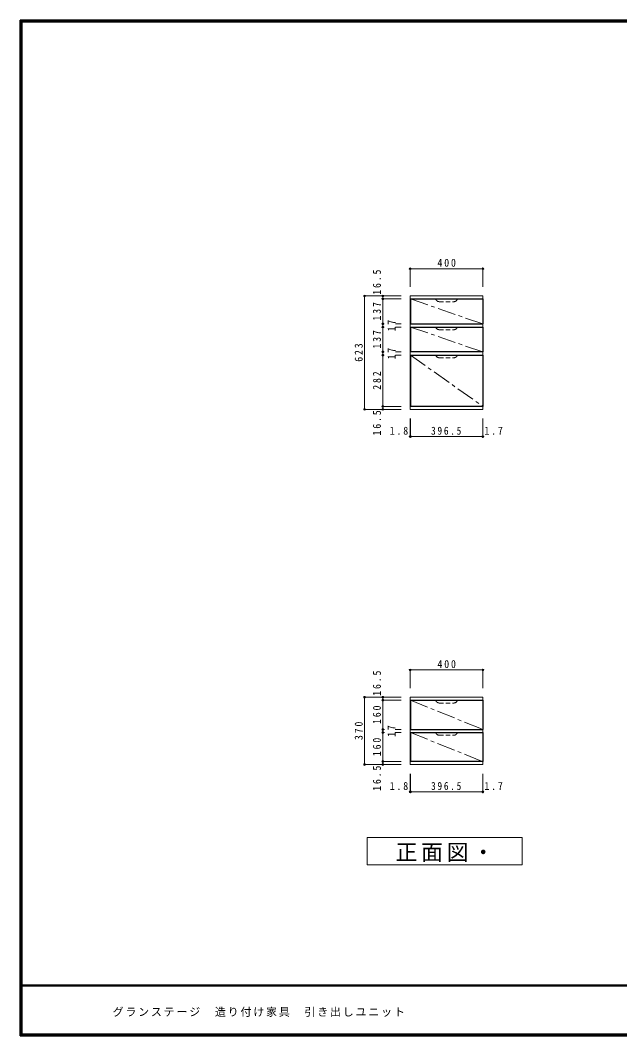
# Model space of a CAD drawing. Units: millimetres at full size. Extents: x -4000 to 3800, y -2797 to 2783.
# Drawn here: x -4000 to -710, y -2797 to 2783 of the extents above; entities that cross this region are included whole.
import ezdxf

# ---------------------------------------------------------------- set-up
doc = ezdxf.new("R2010")
doc.units = ezdxf.units.MM
doc.header["$LTSCALE"] = 20
doc.header["$PDMODE"] = 32
doc.header["$PDSIZE"] = 10
doc.linetypes.add('CHAIN1', pattern=[8, 5, -1, 1, -1])
doc.linetypes.add('DASHED1', pattern=[1.8, 1.2, -0.6])
for name, color, linetype, lineweight in [('0-1_本体', 2, 'Continuous', 35), ('0-2_扉', 4, 'Continuous', 9), ('0-A_文字', 7, 'Continuous', 18), ('0-B_寸法', 4, 'Continuous', 9), ('F-1_枠', 6, 'Continuous', 40)]:
    doc.layers.add(name, color=color, linetype=linetype, lineweight=lineweight)
doc.layers.add('F-A_文字', color=7, linetype='Continuous')
doc.styles.add('ＭＳ ゴシック', font='')
doc.styles.get('ＭＳ ゴシック').set_extended_font_data('MS Gothic')

msp = doc.modelspace()

# ---------------------------------------------------------------- linework, layer by layer
at = {"layer": '0-1_本体', "color": 7, "lineweight": 18}
for p, q in [((-1859.93, 645.36), (-1859.93, 1268.36)), ((-1859.93, 1268.36), (-1459.93, 1268.36)), ((-1459.93, 1268.36), (-1459.93, 645.36)), ((-1459.93, 645.36), (-1859.93, 645.36)), ((-1859.93, -1307), (-1859.93, -937)), ((-1859.93, -937), (-1459.93, -937)), ((-1459.93, -937), (-1459.93, -1307)), ((-1459.93, -1307), (-1859.93, -1307))]:
    msp.add_line(p, q, dxfattribs=at)
at = {"layer": '0-2_扉', "linetype": 'CHAIN1'}
for p, q in [((-1858.13, 1251.86), (-1461.63, 1114.86)), ((-1858.13, 1097.86), (-1461.63, 960.86)), ((-1858.13, 943.86), (-1461.63, 661.86)), ((-1858.13, -953.5), (-1461.63, -1113.5)), ((-1858.13, -1130.5), (-1461.63, -1290.5))]:
    msp.add_line(p, q, dxfattribs=at)
at = {"layer": '0-2_扉', "color": 3, "lineweight": 25}
for p, q in [((-1858.13, 1251.86), (-1858.13, 1114.86)), ((-1858.13, 1251.86), (-1461.63, 1251.86)), ((-1461.63, 1251.86), (-1461.63, 1114.86)), ((-1858.13, 1114.86), (-1461.63, 1114.86)), ((-1858.13, 1097.86), (-1858.13, 960.86)), ((-1858.13, 1097.86), (-1461.63, 1097.86)), ((-1461.63, 1097.86), (-1461.63, 960.86)), ((-1461.63, 960.86), (-1858.13, 960.86)), ((-1858.13, 943.86), (-1858.13, 661.86)), ((-1858.13, 943.86), (-1461.63, 943.86)), ((-1461.63, 943.86), (-1461.63, 661.86)), ((-1461.63, 661.86), (-1858.13, 661.86)), ((-1858.13, -953.5), (-1858.13, -1113.5)), ((-1858.13, -953.5), (-1461.63, -953.5)), ((-1461.63, -953.5), (-1461.63, -1113.5)), ((-1858.13, -1113.5), (-1461.63, -1113.5)), ((-1858.13, -1130.5), (-1461.63, -1130.5)), ((-1858.13, -1130.5), (-1858.13, -1290.5)), ((-1461.63, -1130.5), (-1461.63, -1290.5)), ((-1461.63, -1290.5), (-1858.13, -1290.5))]:
    msp.add_line(p, q, dxfattribs=at)
at = {"layer": '0-2_扉', "linetype": 'DASHED1'}
for p, q in [((-1699.88, 1236.86), (-1619.88, 1236.86)), ((-1699.88, 1082.86), (-1619.88, 1082.86)), ((-1699.88, 928.86), (-1619.88, 928.86)), ((-1699.88, -968.5), (-1619.88, -968.5)), ((-1699.88, -1145.5), (-1619.88, -1145.5))]:
    msp.add_line(p, q, dxfattribs=at)
for centre, start, end in [((-1699.88, 1256.86), 194.47781, 270), ((-1619.88, 1256.86), 270, 345.52219), ((-1699.88, 1102.86), 194.47781, 270), ((-1619.88, 1102.86), 270, 345.52219), ((-1699.88, 948.86), 194.47781, 270), ((-1619.88, 948.86), 270, 345.52219), ((-1699.88, -948.5), 194.47781, 270), ((-1619.88, -948.5), 270, 345.52219), ((-1699.88, -1125.5), 194.47781, 270), ((-1619.88, -1125.5), 270, 345.52219)]:
    msp.add_arc(centre, 20, start, end, dxfattribs=at)
at = {"layer": '0-A_文字'}
for p, q in [((-2094.93, -1857), (-2094.93, -1707)), ((-1244.93, -1857), (-2094.93, -1857))]:
    msp.add_line(p, q, dxfattribs=at)
msp.add_lwpolyline([(-2094.93, -1707), (-1244.93, -1707), (-1244.93, -1857)], dxfattribs=at)
at = {"layer": '0-B_寸法'}
for p, q in [((-1859.93, 1418.36), (-1459.93, 1418.36)), ((-1859.93, 1418.36), (-1859.93, 1318.36)), ((-1459.93, 1418.36), (-1459.93, 1318.36)), ((-2109.93, 645.36), (-2109.93, 1268.36)), ((-2109.93, 1268.36), (-1909.93, 1268.36)), ((-2009.93, 1268.36), (-2009.93, 1251.86)), ((-2009.93, 1268.36), (-1909.93, 1268.36)), ((-2009.93, 1251.86), (-1909.93, 1251.86)), ((-2009.93, 1251.86), (-2009.93, 1114.86)), ((-2009.93, 1114.86), (-2009.93, 1097.86)), ((-2009.93, 1114.86), (-2002.88, 1114.86)), ((-2009.93, 1097.86), (-2009.93, 960.86)), ((-2009.93, 1097.86), (-2002.88, 1097.86)), ((-1940.24, 1114.86), (-1909.93, 1114.86)), ((-1940.24, 1097.86), (-1909.93, 1097.86)), ((-2009.93, 960.86), (-2009.93, 943.86)), ((-2009.93, 960.86), (-2002.88, 960.86)), ((-1940.24, 960.86), (-1909.93, 960.86)), ((-2009.93, 943.86), (-2009.93, 661.86)), ((-2009.93, 943.86), (-2002.88, 943.86)), ((-1940.24, 943.86), (-1909.93, 943.86)), ((-2109.93, 645.36), (-1909.93, 645.36)), ((-2009.93, 661.86), (-1909.93, 661.86)), ((-2009.93, 661.86), (-2009.93, 645.36)), ((-2009.93, 645.36), (-1909.93, 645.36)), ((-1859.93, 495.36), (-1859.93, 595.36)), ((-1858.13, 495.36), (-1858.13, 595.36)), ((-1461.63, 495.36), (-1461.63, 595.36)), ((-1459.93, 495.36), (-1459.93, 595.36)), ((-1859.93, 495.36), (-1858.13, 495.36)), ((-1858.13, 495.36), (-1461.63, 495.36)), ((-1461.63, 495.36), (-1459.93, 495.36)), ((-1859.93, -787), (-1459.93, -787)), ((-1859.93, -787), (-1859.93, -887)), ((-1459.93, -787), (-1459.93, -887)), ((-2109.93, -937), (-2109.93, -1307)), ((-2109.93, -937), (-1909.93, -937)), ((-2009.93, -953.5), (-2009.93, -937)), ((-2009.93, -937), (-1909.93, -937)), ((-2009.93, -1113.5), (-2009.93, -953.5)), ((-2009.93, -953.5), (-1909.93, -953.5)), ((-2009.93, -1130.5), (-2009.93, -1113.5)), ((-2009.93, -1113.5), (-2000.55, -1113.5)), ((-1941.75, -1113.5), (-1909.93, -1113.5)), ((-2009.93, -1290.5), (-2009.93, -1130.5)), ((-2009.93, -1130.5), (-2000.55, -1130.5)), ((-1941.75, -1130.5), (-1909.93, -1130.5)), ((-2109.93, -1307), (-1909.93, -1307)), ((-2009.93, -1307), (-2009.93, -1290.5)), ((-2009.93, -1290.5), (-1909.93, -1290.5)), ((-2009.93, -1307), (-1909.93, -1307)), ((-1859.93, -1457), (-1859.93, -1357)), ((-1858.13, -1457), (-1858.13, -1357)), ((-1461.63, -1457), (-1461.63, -1357)), ((-1459.93, -1457), (-1459.93, -1357)), ((-1859.93, -1457), (-1858.13, -1457)), ((-1858.13, -1457), (-1461.63, -1457)), ((-1461.63, -1457), (-1459.93, -1457))]:
    msp.add_line(p, q, dxfattribs=at)
at = {"layer": '0-B_寸法', "color": 7}
for p in [(-1859.93, 1418.36), (-1459.93, 1418.36), (-2109.93, 1268.36), (-2009.93, 1268.36), (-2009.93, 1251.86), (-2009.93, 1114.86), (-2009.93, 1097.86), (-2009.93, 960.86), (-2009.93, 943.86), (-2109.93, 645.36), (-2009.93, 661.86), (-2009.93, 645.36), (-1859.93, 495.36), (-1858.13, 495.36), (-1461.63, 495.36), (-1459.93, 495.36), (-1859.93, -787), (-1459.93, -787), (-2109.93, -937), (-2009.93, -937), (-2009.93, -953.5), (-2009.93, -1113.5), (-2009.93, -1130.5), (-2109.93, -1307), (-2009.93, -1290.5), (-2009.93, -1307), (-1859.93, -1457), (-1858.13, -1457), (-1461.63, -1457), (-1459.93, -1457)]:
    msp.add_point(p, dxfattribs=at)
at = {"layer": 'F-1_枠'}
for p, q in [((-4000, 2783.33), (3800, 2783.33)), ((-4000, 2783.33), (-4000, -2796.67)), ((-4000, 2780), (3800, 2780)), ((-4000, 2776.67), (3800, 2776.67)), ((-3996.67, 2783.33), (-3996.67, -2796.67)), ((-3993.33, 2783.33), (-3993.33, -2796.67)), ((3800, -2520), (-4000, -2520)), ((3800, -2523.33), (-4000, -2523.33)), ((3800, -2790), (-4000, -2790)), ((3800, -2793.33), (-4000, -2793.33)), ((3800, -2796.67), (-4000, -2796.67))]:
    msp.add_line(p, q, dxfattribs=at)

# ---------------------------------------------------------------- texts
at = {"layer": '0-A_文字', "insert": (-1939.93, -1842), "char_height": 87.98, "attachment_point": 7, "style": 'ＭＳ ゴシック'}
msp.add_mtext('\\T1.17;正面図・', dxfattribs=at)
at = {"layer": '0-B_寸法', "color": 7, "char_height": 43.99, "attachment_point": 7, "style": 'ＭＳ ゴシック'}
for s, insert in [('\\T1.38;\\W0.9;400', (-1709.93, 1428.36)), ('\\T1.38;\\W0.9;1.8', (-1971.91, 505.36)), ('\\T1.38;\\W0.85;396.5', (-1744.88, 505.36)), ('\\T1.38;\\W0.9;1.7', (-1452.15, 505.36)), ('\\T1.38;\\W0.9;400', (-1709.93, -777)), ('\\T1.38;\\W0.9;1.8', (-1971.91, -1447)), ('\\T1.38;\\W0.85;396.5', (-1744.88, -1447)), ('\\T1.38;\\W0.9;1.7', (-1452.15, -1447))]:
    msp.add_mtext(s, dxfattribs=dict(at, insert=insert))
at = {"layer": '0-B_寸法', "color": 7, "char_height": 43.99, "attachment_point": 7, "rotation": 90, "style": 'ＭＳ ゴシック'}
for s, insert in [('\\T1.38;\\W0.9;16.5', (-2019.93, 1275.07)), ('\\T1.38;\\W0.9;137', (-2019.93, 1133.36)), ('\\T1.36;\\W0.9;17', (-1939.93, 1073.86)), ('\\T1.38;\\W0.9;137', (-2019.93, 979.36)), ('\\T1.38;\\W0.9;623', (-2119.93, 906.86)), ('\\T1.36;\\W0.9;17', (-1939.93, 919.86)), ('\\T1.38;\\W0.9;282', (-2019.93, 752.86)), ('\\T1.38;\\W0.9;16.5', (-2019.93, 501.74)), ('\\T1.38;\\W0.9;16.5', (-2019.93, -928.83)), ('\\T1.38;\\W0.9;160', (-2019.93, -1083.5)), ('\\T1.38;\\W0.9;370', (-2119.93, -1172)), ('\\T1.36;\\W0.9;17', (-1939.93, -1154.5)), ('\\T1.38;\\W0.9;160', (-2019.93, -1260.5)), ('\\T1.38;\\W0.9;16.5', (-2019.93, -1451.15))]:
    msp.add_mtext(s, dxfattribs=dict(at, insert=insert))
at = {"layer": 'F-A_文字', "insert": (-3493.33, -2693.33), "char_height": 43.99, "attachment_point": 7, "style": 'ＭＳ ゴシック'}
msp.add_mtext('\\T1.17;グランステージ\u3000造り付け家具\u3000引き出しユニット', dxfattribs=at)

doc.saveas('drawing.dxf')
